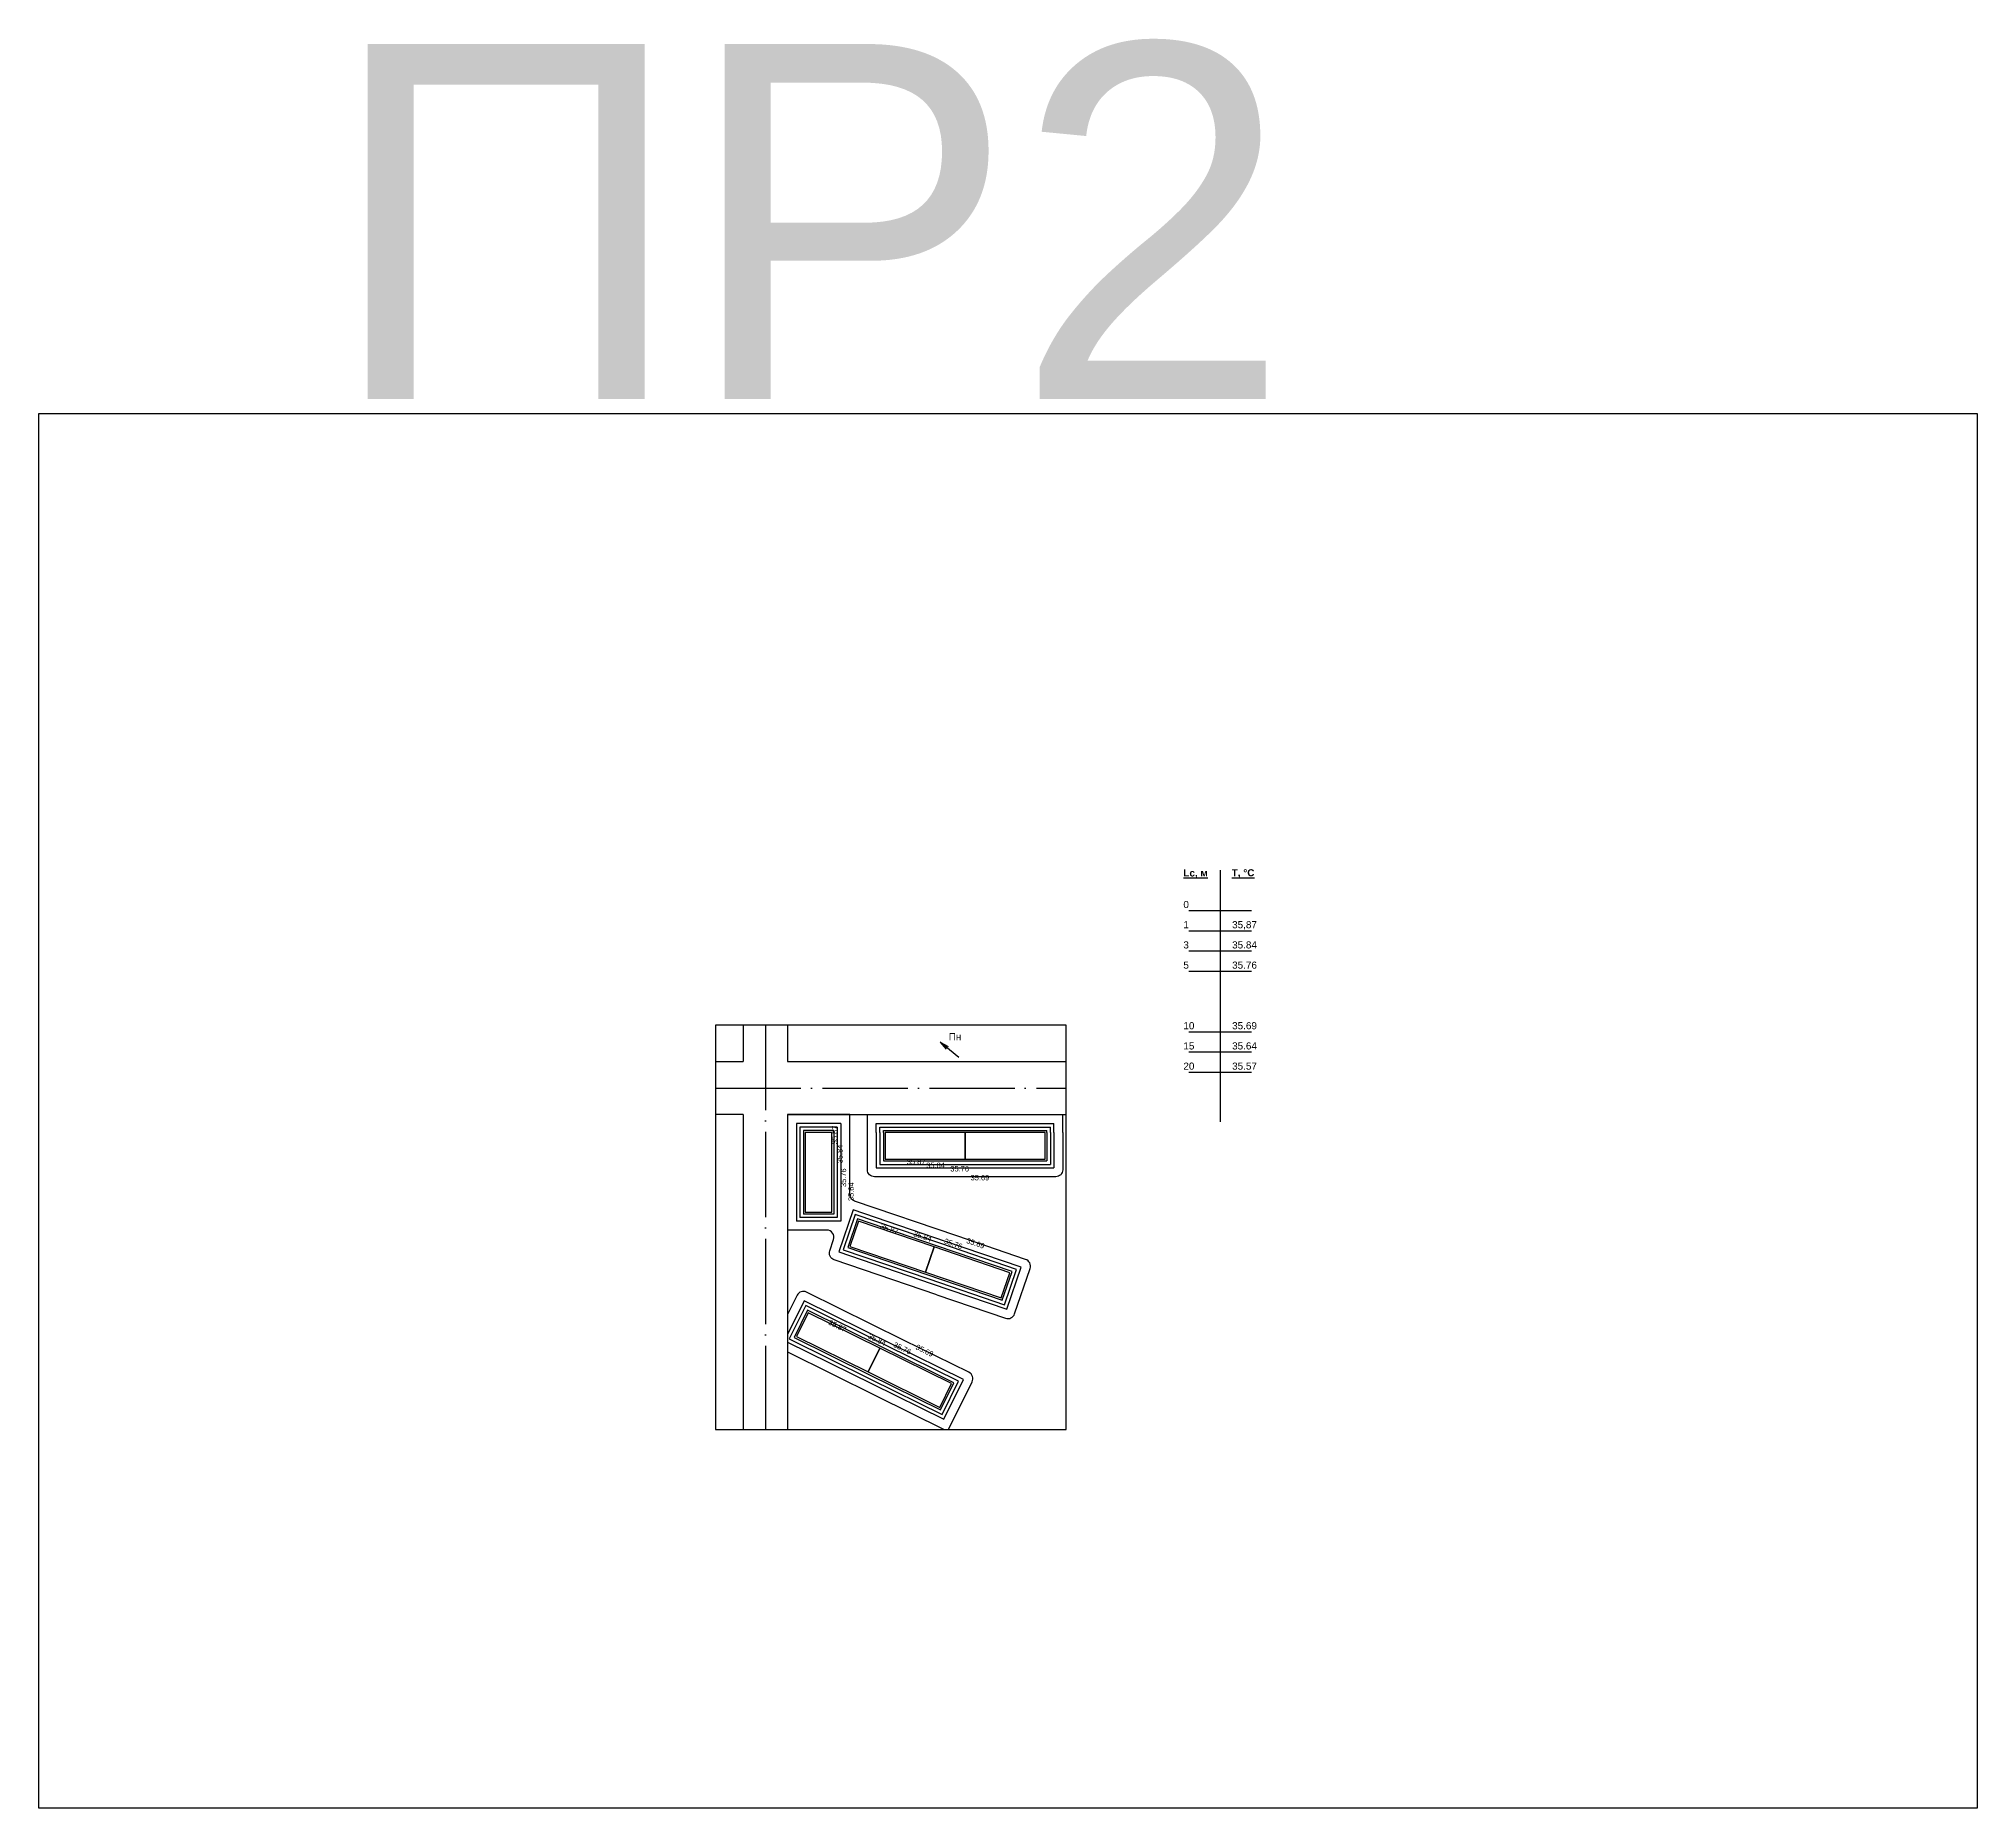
# Model space of a CAD drawing. Header units: millimetres. Extents: x 3866 to 35600, y -8896 to 9491.
# Drawn here: x 22319 to 22865, y 8993 to 9491 of the extents above; entities that cross this region are included whole.
import ezdxf

# ---------------------------------------------------------------- set-up
doc = ezdxf.new("R2010")
doc.units = ezdxf.units.MM
doc.linetypes.add('ACAD_ISO04W100', pattern=[30, 24, -3, 0, -3])
for name, color, linetype in [('будівлі', 7, 'Continuous'), ('ВДМ', 7, 'Continuous'), ('шум1', 243, 'Continuous')]:
    doc.layers.add(name, color=color, linetype=linetype)
doc.styles.get("Standard").update_dxf_attribs({"font": 'arial.ttf'})

msp = doc.modelspace()

# ---------------------------------------------------------------- linework, layer by layer
for points in [[(22651.429, 9256.984), (22651.429, 9186.114)], [(22642.567, 9245.633), (22660.291, 9245.633)], [(22642.567, 9239.944), (22660.291, 9239.944)], [(22642.567, 9234.255), (22660.291, 9234.255)], [(22642.567, 9228.566), (22660.291, 9228.566)], [(22642.567, 9211.498), (22660.291, 9211.498)], [(22642.567, 9205.809), (22660.291, 9205.809)], [(22642.567, 9200.12), (22660.291, 9200.12)]]:
    msp.add_lwpolyline(points)
at = {"color": 7}
for points in [[(22509.369, 9099.509), (22608.04, 9099.509), (22608.04, 9213.371), (22509.369, 9213.371), (22509.369, 9099.509)], [(22547.111, 9188.145), (22529.611, 9188.145)], [(22529.611, 9188.145), (22529.611, 9155.645)], [(22547.111, 9183.145), (22547.111, 9188.145)], [(22552.111, 9188.145), (22607.111, 9188.145)], [(22552.111, 9183.145), (22552.111, 9188.145)], [(22607.111, 9183.145), (22607.111, 9188.145)], [(22544.611, 9185.645), (22532.111, 9185.645)], [(22532.111, 9185.645), (22532.111, 9158.145)], [(22543.611, 9184.645), (22533.111, 9184.645)], [(22533.111, 9184.645), (22533.111, 9159.145)], [(22542.611, 9183.645), (22534.111, 9183.645)], [(22534.111, 9183.645), (22534.111, 9160.145)], [(22542.611, 9183.145), (22542.611, 9183.645)], [(22542.611, 9183.145), (22542.611, 9160.145)], [(22543.611, 9184.645), (22543.611, 9183.145)], [(22543.611, 9183.145), (22543.611, 9159.145)], [(22544.611, 9185.645), (22544.611, 9183.145)], [(22544.611, 9183.145), (22544.611, 9158.145)], [(22554.611, 9185.645), (22604.611, 9185.645)], [(22554.611, 9183.145), (22554.611, 9185.645)], [(22554.611, 9183.145), (22554.611, 9173.145)], [(22555.611, 9184.645), (22603.611, 9184.645)], [(22555.611, 9183.145), (22555.611, 9184.645)], [(22555.611, 9183.145), (22555.611, 9174.145)], [(22556.611, 9183.645), (22602.611, 9183.645)], [(22556.611, 9183.145), (22556.611, 9183.645)], [(22556.611, 9183.145), (22556.611, 9175.145)], [(22602.611, 9183.145), (22602.611, 9183.645)], [(22602.611, 9183.145), (22602.611, 9175.145)], [(22603.611, 9183.145), (22603.611, 9184.645)], [(22603.611, 9183.145), (22603.611, 9174.145)], [(22604.611, 9183.145), (22604.611, 9185.645)], [(22604.611, 9183.145), (22604.611, 9173.145)], [(22554.611, 9173.145), (22604.611, 9173.145)], [(22555.611, 9174.145), (22603.611, 9174.145)], [(22556.611, 9175.145), (22602.611, 9175.145)], [(22542.611, 9160.145), (22534.111, 9160.145)], [(22544.611, 9158.145), (22532.111, 9158.145)], [(22543.611, 9159.145), (22533.111, 9159.145)]]:
    msp.add_lwpolyline(points, dxfattribs=at)
for points in [[(22607.111, 9183.145), (22607.111, 9172.645, -0.4142136), (22605.111, 9170.645), (22554.111, 9170.645, -0.4142136), (22552.111, 9172.645), (22552.111, 9183.145)], [(22571.602, 9137.435), (22542.736, 9147.283, -0.4142136), (22541.489, 9149.822), (22542.573, 9152.999, 0.514145), (22540.68, 9155.645), (22529.611, 9155.645)]]:
    msp.add_lwpolyline(points, format="xyb", dxfattribs=at)
at = {"layer": 'будівлі', "color": 7, "lineweight": 30}
for points in [[(22534.611, 9183.145), (22534.611, 9160.645), (22542.111, 9160.645), (22542.111, 9183.145), (22534.611, 9183.145)], [(22579.611, 9183.145), (22557.111, 9183.145), (22557.111, 9175.645), (22579.611, 9175.645), (22579.611, 9183.145)], [(22602.111, 9183.145), (22579.611, 9183.145), (22579.611, 9175.645), (22602.111, 9175.645), (22602.111, 9183.145)], [(22570.906, 9150.879), (22549.611, 9158.145), (22547.19, 9151.047), (22568.484, 9143.781), (22570.906, 9150.879)], [(22592.201, 9143.614), (22570.906, 9150.879), (22568.484, 9143.781), (22589.779, 9136.516), (22592.201, 9143.614)], [(22555.606, 9122.403), (22535.433, 9132.369), (22532.111, 9125.645), (22552.284, 9115.679), (22555.606, 9122.403)], [(22575.778, 9112.436), (22555.606, 9122.403), (22552.284, 9115.679), (22572.456, 9105.712), (22575.778, 9112.436)]]:
    msp.add_lwpolyline(points, dxfattribs=at)
at = {"layer": 'будівлі', "color": 7}
for points in [[(22577.253, 9153.997), (22548.466, 9163.819, -0.3208774), (22547.111, 9165.712), (22547.111, 9183.145)], [(22571.602, 9137.435), (22591.004, 9130.815, 0.4142136), (22593.542, 9132.062), (22597.902, 9144.839, 0.4142136), (22596.655, 9147.377), (22577.253, 9153.997)], [(22562.303, 9124.671), (22534.959, 9138.181, 0.4142136), (22532.28, 9137.273), (22529.611, 9131.873)], [(22574.968, 9099.509), (22581.59, 9112.911, 0.4142136), (22580.682, 9115.59), (22562.303, 9124.671)]]:
    msp.add_lwpolyline(points, format="xyb", dxfattribs=at)
for points in [[(22574.079, 9152.438), (22548.053, 9161.318), (22544.016, 9149.488), (22570.043, 9140.608)], [(22572.81, 9151.815), (22548.676, 9160.049), (22545.286, 9150.111), (22569.42, 9141.877)], [(22571.541, 9151.191), (22549.3, 9158.78), (22546.555, 9150.735), (22568.796, 9143.147)], [(22568.796, 9143.147), (22568.796, 9143.147), (22590.091, 9135.881), (22592.835, 9143.926), (22571.541, 9151.191)], [(22569.42, 9141.877), (22590.714, 9134.612), (22594.105, 9144.549), (22572.81, 9151.815)], [(22570.043, 9140.608), (22591.338, 9133.342), (22595.374, 9145.173), (22574.079, 9152.438)], [(22558.955, 9123.537), (22534.3, 9135.718), (22529.611, 9126.229)], [(22557.615, 9123.083), (22534.753, 9134.378), (22530.102, 9124.965), (22552.964, 9113.669)], [(22556.276, 9122.629), (22535.207, 9133.039), (22531.442, 9125.418), (22552.51, 9115.009)], [(22529.611, 9124.092), (22553.418, 9112.33)], [(22529.611, 9121.303), (22554.552, 9108.981)], [(22552.51, 9115.009), (22572.683, 9105.042), (22576.448, 9112.663), (22556.276, 9122.629)], [(22552.964, 9113.669), (22573.136, 9103.703), (22577.787, 9113.117), (22557.615, 9123.083)], [(22553.418, 9112.33), (22573.59, 9102.363), (22579.127, 9113.57), (22558.955, 9123.537)], [(22554.552, 9108.981), (22573.723, 9099.509)]]:
    msp.add_lwpolyline(points, dxfattribs=at)
at = {"layer": 'ВДМ', "color": 7}
for points in [[(22517.111, 9213.371), (22517.111, 9203.145)], [(22529.611, 9213.371), (22529.611, 9203.145)], [(22577.866, 9204.25), (22572.607, 9208.542)], [(22572.607, 9208.542), (22574.234, 9206.621)], [(22572.607, 9208.542), (22574.815, 9207.332)], [(22509.369, 9203.145), (22517.111, 9203.145)], [(22529.611, 9203.145), (22608.04, 9203.145)], [(22517.111, 9188.145), (22509.369, 9188.145)], [(22517.111, 9188.145), (22517.111, 9099.509)], [(22529.611, 9188.145), (22608.04, 9188.145)], [(22529.611, 9188.145), (22529.611, 9099.509)]]:
    msp.add_lwpolyline(points, dxfattribs=at)
at = {"layer": 'ВДМ', "color": 7, "linetype": 'ACAD_ISO04W100'}
for points in [[(22523.361, 9213.371), (22523.361, 9099.509)], [(22509.369, 9195.645), (22608.04, 9195.645)]]:
    msp.add_lwpolyline(points, dxfattribs=at)
at = {"layer": 'шум1'}
msp.add_lwpolyline([(22318.764, 9385.629), (22864.612, 9385.629), (22864.612, 8992.811), (22318.764, 8992.811)], close=True, dxfattribs=at)

# ---------------------------------------------------------------- texts
at = {"char_height": 2}
for s, width, insert, attachment_point in [('{\\fArial|b1|i0|c204|p34;\\LLc, м}', 9.7587, (22641.072, 9257.216), 1), ('{\\fArial|b1|i0|c204|p34;\\LT, %%DC}', 9.95781, (22654.688, 9257.268), 1), ('0', 9.7587, (22641.072, 9248.327), 1), ('1', 9.7587, (22641.072, 9242.637), 1), ('35,87', 9.7587, (22661.787, 9242.637), 3), ('3', 9.7587, (22641.072, 9236.948), 1), ('35.84', 9.7587, (22661.787, 9236.948), 3), ('5', 9.7587, (22641.072, 9231.259), 1), ('35.76', 9.7587, (22661.787, 9231.259), 3), ('10', 9.7587, (22641.072, 9214.192), 1), ('35.69', 9.7587, (22661.787, 9214.192), 3), ('15', 9.7587, (22641.072, 9208.502), 1), ('35.64', 9.7587, (22661.787, 9208.502), 3), ('20', 9.7587, (22641.072, 9202.813), 1), ('35.57', 9.7587, (22661.787, 9202.813), 3)]:
    msp.add_mtext_dynamic_manual_height_columns(s, width=width, gutter_width=12.5, heights=[0], dxfattribs=dict(at, insert=insert, attachment_point=attachment_point))
at = {"color": 7, "char_height": 1.5, "attachment_point": 1}
for s, insert, rotation in [('35.87', (22542.111, 9179.806), 90), ('35.84', (22543.611, 9174.443), 90), ('35.76', (22544.611, 9167.757), 90), ('35.64', (22546.752, 9163.801), 90), ('35.87', (22556.056, 9157.531), 341.16105), ('35.84', (22565.414, 9155.395), 341.16105), ('35.76', (22574.062, 9153.339), 341.16105), ('35.69', (22580.317, 9153.467), 341.16105), ('35.87', (22541.61, 9130.467), 334.21818), ('35.84', (22552.786, 9126.584), 334.21818), ('35.76', (22559.914, 9124.178), 334.21818), ('35.69', (22566.168, 9123.508), 334.21818)]:
    msp.add_mtext_dynamic_manual_height_columns(s, width=4.81851, gutter_width=12.5, heights=[0], dxfattribs=dict(at, insert=insert, rotation=rotation))
for s, insert in [('35.87', (22563.193, 9175.645)), ('35.84', (22568.664, 9174.645)), ('35.76', (22575.451, 9173.645)), ('35.69', (22581.156, 9171.145))]:
    msp.add_mtext_dynamic_manual_height_columns(s, width=4.81851, gutter_width=12.5, heights=[0], dxfattribs=dict(at, insert=insert))
at = {"layer": 'ВДМ', "insert": (22400.021, 9489.654), "char_height": 100, "attachment_point": 1}
msp.add_mtext_dynamic_manual_height_columns('ПР2', width=4.32334, gutter_width=12.5, heights=[0], dxfattribs=at)
at = {"layer": 'ВДМ', "color": 7, "insert": (22575.008, 9211.098), "char_height": 2, "attachment_point": 1}
msp.add_mtext_dynamic_manual_height_columns('Пн', width=4.32334, gutter_width=12.5, heights=[0], dxfattribs=at)

doc.saveas('drawing.dxf')
